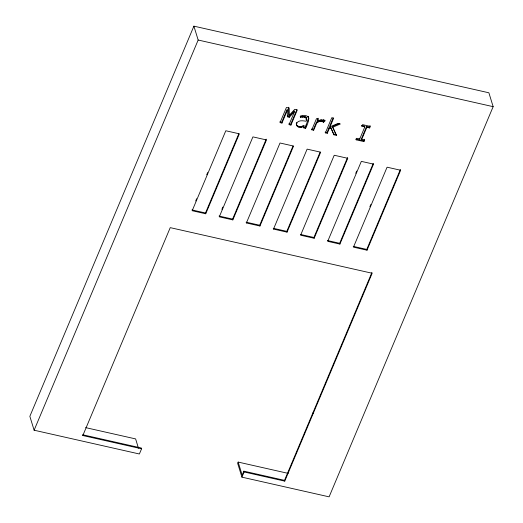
<?xml version="1.0" encoding="UTF-8"?>
<svg xmlns="http://www.w3.org/2000/svg" width="523" height="523" viewBox="0 0 523 523"><rect width="100%" height="100%" fill="white"/><g stroke="black" fill="none" stroke-linecap="round" stroke-linejoin="round"><path stroke-width="0.78" d="M294.501 111.641L289.029 124.657L290.951 125.095L297.332 109.915L294.743 109.327L288.977 115.596L289.016 108.032L286.427 107.45L280.047 122.63L281.962 123.062L281.72 122.277L287.192 109.261L287.408 116.858L289.291 117.283L294.501 111.641L294.259 110.856L289.049 116.498L289.291 117.283M288.774 107.248L288.977 115.596M296.456 124.572C296.822 119.826 302.869 120.578 306.151 121.29L306.713 119.453L305.805 117.668L304.549 117.185L300.45 117.27L300.457 115.956C311.793 113.367 308.897 121.669 305.582 128.397L303.7 127.972L303.987 125.33C301.869 126.841 298.319 127.292 296.593 124.984L296.835 125.768C298.561 128.083 302.104 127.625 304.229 126.115M305.582 128.397L305.622 126.337L308.622 118.283L307.923 116.25L308.165 117.034M306.132 119.97L306.282 117.636L305.563 116.877L302.372 116.263L300.209 116.485L300.45 117.27M288.225 473.387L238.155 462.077L237.651 463.28L241.92 477.153L329.111 496.85L493.15 106.666L488.881 92.787L193.889 26.15L29.85 416.334L34.119 430.213L139.38 453.99L141.563 448.793L141.321 448.008L82.595 434.744L82.837 435.528L141.563 448.793M34.119 430.213L198.165 40.029L193.889 26.15M82.837 435.528L170.237 227.642L372.16 273.254L284.76 481.14L244.104 471.955L243.868 471.171L284.525 480.356L284.76 481.14M195.72 200.963L196.661 198.72M206.716 174.806L207.657 172.564M205.742 213.776L239.357 133.823L225.805 130.757L192.189 210.717L205.742 213.776L205.5 212.992L238.802 133.783M221.883 209.324L222.824 207.082M232.846 219.895L266.462 139.942L252.91 136.882L219.294 216.836L232.846 219.895L232.604 219.111L266.22 139.157M281.962 123.062L287.434 110.046M246.398 222.961L280.014 143.001L293.566 146.067L259.951 226.021L246.398 222.961L246.156 222.177L259.709 225.236L259.951 226.021M290.951 125.095L290.71 124.304L296.783 109.85M259.709 225.236L293.011 146.028M323.547 122.277L323.306 121.493L324.75 120.048L324.992 120.839L323.547 122.277C321.508 120.46 318.572 121.356 316.729 122.977L313.682 130.227L311.8 129.802L316.513 118.59L318.396 119.015L317.441 121.284L317.2 120.499L318.154 118.231M313.682 130.227L313.44 129.443L316.487 122.192C318.33 120.571 321.266 119.669 323.306 121.493M273.503 229.081L307.119 149.127L320.671 152.186L287.055 232.147L273.503 229.081L273.261 228.296L286.813 231.356L287.055 232.147M325.391 132.875L331.772 117.695L333.667 118.12L330.006 126.821L337.943 123.435L340.362 123.977L332.661 127.259L336.387 135.359L333.896 134.797L330.628 127.22L328.987 127.887L327.045 132.515L327.287 133.3L325.391 132.875L325.149 132.084L327.045 132.515M333.118 118.061L329.765 126.036L330.006 126.821M327.287 133.3L329.229 128.671L328.987 127.887M286.813 231.356L320.115 152.147M314.16 238.266L347.775 158.312L334.223 155.246L300.607 235.206L314.16 238.266L313.918 237.481L347.534 157.528M366.584 126.507L366.826 127.298L369.669 127.939L369.428 127.154L366.584 126.507L361.498 138.615L361.739 139.399L364.583 140.04L363.936 141.576L356.143 139.818L356.791 138.281L359.746 138.948L364.832 126.847L364.59 126.056L361.635 125.389L361.877 126.18L364.832 126.847M361.877 126.18L362.524 124.637L370.317 126.396L369.669 127.939M361.739 139.399L366.826 127.298M363.936 141.576L363.694 140.792L364.341 139.255M369.428 127.154L370.075 125.612M355.745 173.29L356.686 171.047M243.868 471.171L242.182 475.172L238.155 462.077M339.911 244.084L373.527 164.124L361.328 161.372L327.712 241.325L339.911 244.084L339.669 243.3L373.285 163.339M241.92 477.153L244.104 471.955M369.872 206.755L370.814 204.513M367.015 250.203L400.631 170.25L387.079 167.19L353.463 247.144L367.015 250.203L366.773 249.419L400.389 169.465M284.525 480.356L371.918 272.47M317.441 121.284L321.227 119.538L324.992 120.839M332.661 127.259L332.419 126.474L339.42 123.493M329.229 128.671L330.869 128.004M198.165 40.029L493.15 106.666M287.166 116.073L289.049 116.498M279.805 121.846L281.72 122.277M288.788 123.873L290.71 124.304M303.458 127.187L305.34 127.612M313.44 129.443L311.558 129.018L311.8 129.802M330.628 127.22L333.654 134.006L336.145 134.568L336.387 135.359M363.694 140.792L355.901 139.033L356.143 139.818M191.948 209.932L205.5 212.992M219.052 216.051L232.604 219.111M300.365 234.422L313.918 237.481M327.47 240.541L339.669 243.3M353.221 246.359L366.773 249.419M85.641 427.624L135.614 438.915L138.451 448.159M332.419 126.474L336.145 134.568M296.214 123.788L296.835 125.768M359.504 138.164L359.746 138.948M333.654 134.006L333.896 134.797M323.56 119.316L323.802 120.1M322.292 120.865L322.534 121.65M321.344 120.519L321.586 121.303M320.468 120.44L320.71 121.225M319.527 120.571L319.769 121.356M318.54 120.918L318.775 121.702M317.533 121.454L317.775 122.238M316.487 122.192L316.729 122.977M308.348 116.832L308.818 118.296M308.622 118.283L308.864 119.067M308.145 120.12L308.387 120.905M306.282 117.636L306.524 118.42M306.471 118.662L306.713 119.453M305.563 116.877L305.805 117.668M304.308 116.4L304.549 117.185M306.118 124.938L306.36 125.723M305.622 126.337L305.863 127.122M302.372 116.263L302.614 117.047M302.719 126.043L302.961 126.834M301.418 126.468L301.66 127.252M300.078 126.599L300.32 127.383M298.705 126.429L298.947 127.22M296.476 122.454L296.718 123.238M297.469 125.912L297.711 126.697M313.094 412.392L313.336 413.177"/></g></svg>
